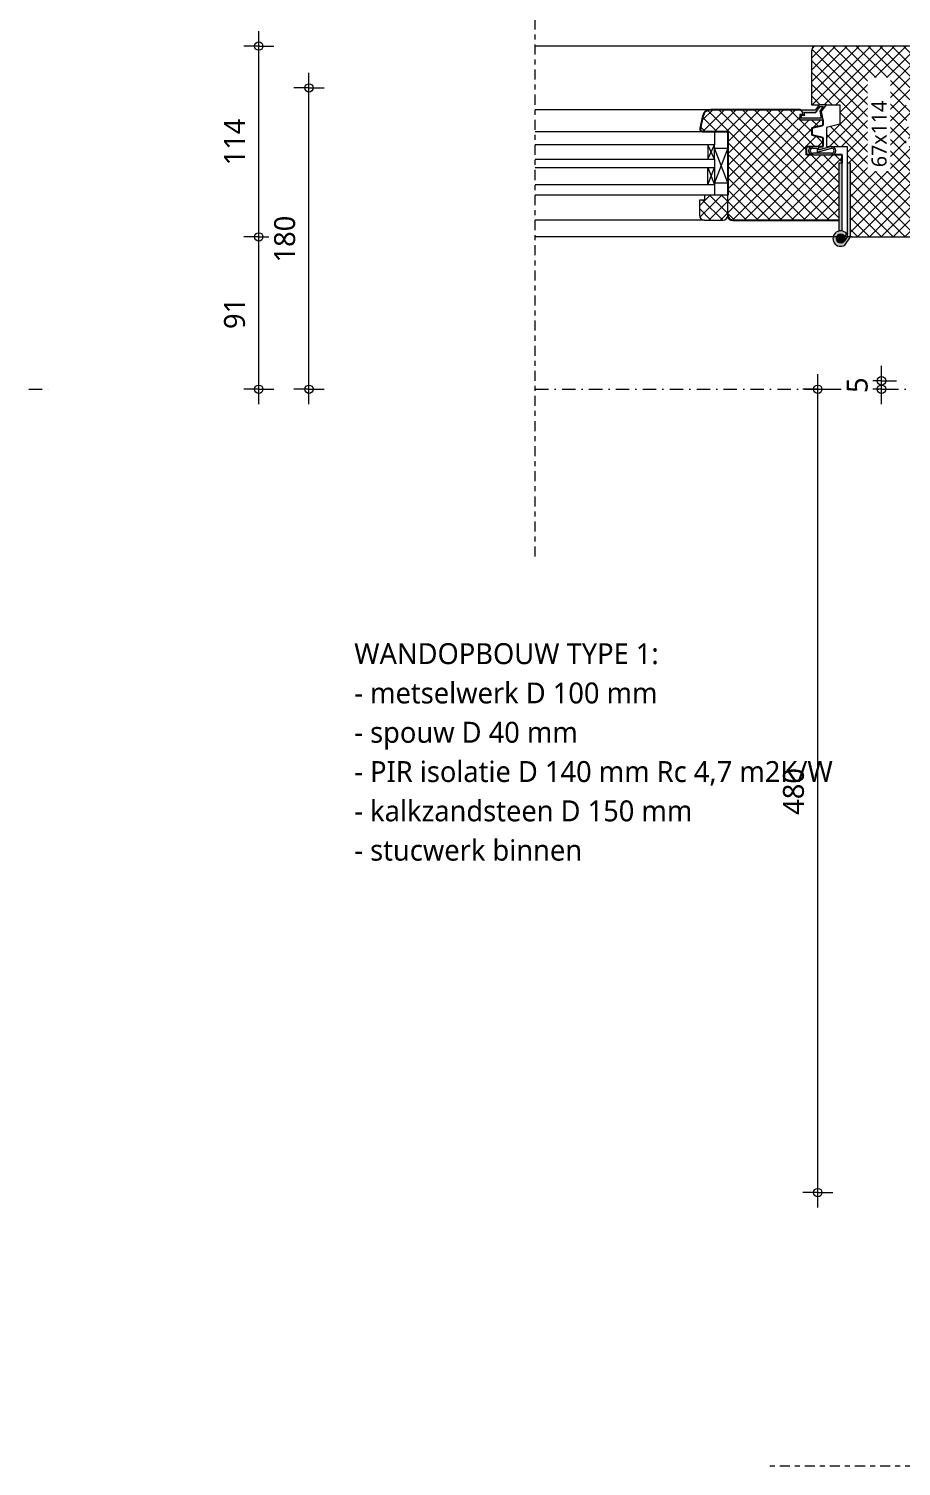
# Model space of a CAD drawing. Header units: millimetres. Extents: x -435 to 27166, y -19117 to 26500.
# Drawn here: x 1969 to 2490, y 8730 to 9589 of the extents above; entities that cross this region are included whole.
import ezdxf

# ---------------------------------------------------------------- set-up
doc = ezdxf.new("R2010")
doc.units = ezdxf.units.MM
doc.linetypes.add('MV_center', pattern=[15, 6, -3, 3, -3])
doc.linetypes.add('MV_stramien', pattern=[16, 8, -4, 0, -4])
for name, color, linetype, lineweight in [('A-ANNO-DIMS', 211, 'Continuous', 13), ('A-ANNO-DIMS-5', 211, 'Continuous', 13), ('A-DETL', 90, 'Continuous', 13), ('A-DETL-GENF', 92, 'Continuous', 18), ('G-ANNO-TEXT', 231, 'Continuous', 13)]:
    doc.layers.add(name, color=color, linetype=linetype, lineweight=lineweight)
doc.styles.add('Segoe UI_2', font='segoeui.ttf', dxfattribs={"height": 9})
doc.styles.add('Segoe UI_3', font='segoeui.ttf', dxfattribs={"height": 12.5})
doc.styles.add('Segoe UI_B', font='segoeui.ttf', dxfattribs={"height": 12.5})
doc.dimstyles.new('2_5_mm', dxfattribs={"dimscale": 304.8, "dimtxt": 13.092049, "dimasz": 0.016404, "dimexe": 0.029528, "dimexo": 0.0625, "dimgap": 0.014764, "dimtad": 1, "dimdec": 0, "dimzin": 0, "dimdsep": 46, "dimtxsty": 'Segoe UI_3', "dimblk1": 'DOTBLANK', "dimblk2": 'DOTBLANK', "dimsah": 1, "dimcen": 0.09, "dimdle": 0.029528, "dimazin": 0, "dimtfac": 1, "dimtdec": 4, "dimtix": 1, "dimtmove": 0, "dimatfit": 3, "dimfxl": 0.029528, "dimfxlon": 1, "dimtvp": 1, "dimtfill": 1, "dimtolj": 1, "dimtzin": 0, "dimarcsym": 2})
pattern_1 = [(45, (0, 0), (-3.535534, 3.535534), []), (135, (0, 0), (-3.535534, -3.535534), [])]

# ---------------------------------------------------------------- blocks, each defined once
blk = doc.blocks.new('31 driedubbel_glas - HR___-V40-Details Appartement')
at = {"layer": 'A-DETL-GENF', "lineweight": 13}
for p, q in [((102.8, 38), (210, 38)), ((210, 38), (210, 30)), ((210, 30), (102.8, 30)), ((210, 30), (206, 30)), ((210, 21.5), (206, 30)), ((206, 21.5), (210, 30)), ((206, 30), (206, 21.5)), ((210, 21.5), (210, 30)), ((102.8, 21.5), (210, 21.5)), ((210, 21.5), (210, 0)), ((102.8, 16.5), (210, 16.5)), ((206, 6), (206, 16.5)), ((206, 16.5), (210, 6)), ((206, 6), (210, 16.5)), ((210, 6), (102.8, 6)), ((210, 0), (102.8, 0))]:
    blk.add_line(p, q, dxfattribs=at)
blk = doc.blocks.new('NLRS_00_DI_maskeer - Type 1-4234955-Details Appartement')
at = {"layer": 'A-DETL-GENF', "linetype": 'MV_center'}
blk.add_line((-100, 0), (455, 0), dxfattribs=at)
blk = doc.blocks.new('NLRS_00_DI_maskeer - Type 1-4234956-Details Appartement')
at = {"layer": 'A-DETL-GENF', "linetype": 'MV_center'}
blk.add_line((-100, 0), (710, 0), dxfattribs=at)
blk = doc.blocks.new('DIMBLOCK169-Details Appartement')
at = {"layer": 'A-ANNO-DIMS-5'}
for p, q in [((2440.43, 8884.57), (2440.43, 9382.57)), ((2440.43, 9373.57), (2431.43, 9373.57)), ((2440.43, 9373.57), (2449.43, 9373.57)), ((2440.43, 8893.57), (2431.43, 8893.57)), ((2440.43, 8893.57), (2449.43, 8893.57))]:
    blk.add_line(p, q, dxfattribs=at)
for centre in [(2440.43, 9373.57), (2440.43, 8893.57)]:
    blk.add_circle(centre, 2.5, dxfattribs=at)
at = {"layer": 'A-ANNO-DIMS-5', "color": 0, "insert": (2419.62, 9119.29), "char_height": 12.5, "width": 34.2774, "attachment_point": 1, "rotation": 90, "line_spacing_factor": 1.142579, "style": 'Segoe UI_3', "bg_fill": 3, "box_fill_scale": 1.25, "bg_fill_color": 9, "bg_fill_true_color": 13158600, "bg_fill_transparency": 0}
blk.add_mtext('480', dxfattribs=at)
blk = doc.blocks.new('_DotBlank')
at = {"color": 0, "linetype": 'ByBlock', "lineweight": -2}
blk.add_line((-0.5, 0), (-1, 0), dxfattribs=at)
blk.add_circle((0, 0), 0.5, dxfattribs=at)
blk = doc.blocks.new('DIMBLOCK172-Details Appartement')
at = {"layer": 'A-ANNO-DIMS-5'}
for p, q in [((2106.21, 9464.57), (2097.21, 9464.57)), ((2106.21, 9364.57), (2106.21, 9464.57)), ((2106.21, 9464.57), (2115.21, 9464.57)), ((2106.21, 9373.57), (2097.21, 9373.57)), ((2106.21, 9373.57), (2115.21, 9373.57))]:
    blk.add_line(p, q, dxfattribs=at)
for centre in [(2106.21, 9464.57), (2106.21, 9373.57)]:
    blk.add_circle(centre, 2.5, dxfattribs=at)
at = {"layer": 'A-ANNO-DIMS-5', "color": 0, "insert": (2085.4, 9409.55), "char_height": 12.5, "width": 22.8516, "attachment_point": 1, "rotation": 90, "line_spacing_factor": 1.142579, "style": 'Segoe UI_3', "bg_fill": 3, "box_fill_scale": 1.25, "bg_fill_color": 9, "bg_fill_true_color": 13158600, "bg_fill_transparency": 0}
blk.add_mtext('91', dxfattribs=at)
blk = doc.blocks.new('DIMBLOCK173-Details Appartement')
at = {"layer": 'A-ANNO-DIMS-5'}
for p, q in [((2106.21, 9464.57), (2106.21, 9587.57)), ((2106.21, 9578.57), (2097.21, 9578.57)), ((2106.21, 9578.57), (2115.21, 9578.57)), ((2106.21, 9464.57), (2097.21, 9464.57)), ((2106.21, 9464.57), (2115.21, 9464.57))]:
    blk.add_line(p, q, dxfattribs=at)
for centre in [(2106.21, 9578.57), (2106.21, 9464.57)]:
    blk.add_circle(centre, 2.5, dxfattribs=at)
at = {"layer": 'A-ANNO-DIMS-5', "color": 0, "insert": (2085.4, 9507.29), "char_height": 12.5, "width": 34.2774, "attachment_point": 1, "rotation": 90, "line_spacing_factor": 1.142579, "style": 'Segoe UI_3', "bg_fill": 3, "box_fill_scale": 1.25, "bg_fill_color": 9, "bg_fill_true_color": 13158600, "bg_fill_transparency": 0}
blk.add_mtext('114', dxfattribs=at)
blk = doc.blocks.new('DIMBLOCK176-Details Appartement')
at = {"layer": 'A-ANNO-DIMS-5'}
for p, q in [((2136.21, 9364.57), (2136.21, 9562.57)), ((2136.21, 9553.57), (2127.21, 9553.57)), ((2136.21, 9553.57), (2145.21, 9553.57)), ((2136.21, 9373.57), (2127.21, 9373.57)), ((2136.21, 9373.57), (2145.21, 9373.57))]:
    blk.add_line(p, q, dxfattribs=at)
for centre in [(2136.21, 9553.57), (2136.21, 9373.57)]:
    blk.add_circle(centre, 2.5, dxfattribs=at)
at = {"layer": 'A-ANNO-DIMS-5', "color": 0, "insert": (2115.4, 9449.29), "char_height": 12.5, "width": 34.2774, "attachment_point": 1, "rotation": 90, "line_spacing_factor": 1.142579, "style": 'Segoe UI_3', "bg_fill": 3, "box_fill_scale": 1.25, "bg_fill_color": 9, "bg_fill_true_color": 13158600, "bg_fill_transparency": 0}
blk.add_mtext('180', dxfattribs=at)
blk = doc.blocks.new('DIMBLOCK177-Details Appartement')
at = {"layer": 'A-ANNO-DIMS-5'}
for p, q in [((2478.52, 9364.57), (2478.52, 9387.57)), ((2478.52, 9378.57), (2469.52, 9378.57)), ((2478.52, 9373.57), (2469.52, 9373.57)), ((2478.52, 9378.57), (2487.52, 9378.57)), ((2478.52, 9373.57), (2487.52, 9373.57))]:
    blk.add_line(p, q, dxfattribs=at)
for centre in [(2478.52, 9378.57), (2478.52, 9373.57)]:
    blk.add_circle(centre, 2.5, dxfattribs=at)
at = {"layer": 'A-ANNO-DIMS-5', "color": 0, "insert": (2457.71, 9371.31), "char_height": 12.5, "width": 11.4258, "attachment_point": 1, "rotation": 90, "line_spacing_factor": 1.142579, "style": 'Segoe UI_3', "bg_fill": 3, "box_fill_scale": 1.25, "bg_fill_color": 9, "bg_fill_true_color": 13158600, "bg_fill_transparency": 0}
blk.add_mtext('5', dxfattribs=at)

msp = doc.modelspace()

# ---------------------------------------------------------------- hatches: boundary and pattern name
at = {"layer": 'A-DETL-GENF', "lineweight": 13}
h = msp.add_hatch(dxfattribs=at)
h.set_pattern_fill('FP_20', color=250, style=0, pattern_type=2)
h.set_pattern_definition(pattern_1)
h.paths.add_polyline_path([(2500.62, 9464.57), (2501.4, 9464.67), (2502.12, 9464.97), (2502.74, 9465.45), (2503.22, 9466.07), (2503.52, 9466.79), (2503.62, 9467.57), (2503.62, 9518.57), (2495.66, 9518.57), (2495.01, 9518.65), (2494.27, 9519.01), (2493.89, 9519.3), (2493.49, 9519.82), (2493.24, 9520.42), (2493.16, 9521.07), (2493.24, 9521.72), (2493.49, 9522.32), (2493.89, 9522.84), (2494.41, 9523.23), (2495.01, 9523.48), (2495.66, 9523.57), (2495.66, 9530.07), (2495.01, 9530.15), (2494.41, 9530.4), (2493.89, 9530.8), (2493.49, 9531.32), (2493.24, 9531.92), (2493.16, 9532.57), (2493.24, 9533.22), (2493.49, 9533.82), (2493.89, 9534.34), (2494.41, 9534.73), (2495.01, 9534.98), (2495.66, 9535.07), (2495.66, 9541.57), (2495.01, 9541.65), (2494.41, 9541.9), (2493.89, 9542.3), (2493.49, 9542.82), (2493.24, 9543.42), (2493.16, 9544.07), (2493.24, 9544.72), (2493.49, 9545.32), (2493.89, 9545.84), (2494.41, 9546.23), (2495.01, 9546.48), (2495.66, 9546.57), (2503.62, 9546.57), (2503.62, 9575.57), (2503.52, 9576.35), (2503.22, 9577.07), (2502.74, 9577.69), (2502.12, 9578.17), (2501.4, 9578.47), (2500.62, 9578.57), (2439.62, 9578.57), (2438.85, 9578.47), (2438.12, 9578.17), (2437.5, 9577.69), (2437.03, 9577.07), (2436.73, 9576.35), (2436.62, 9575.57), (2436.62, 9543.57), (2453.62, 9543.57), (2453.62, 9531.86), (2445.62, 9529.86), (2445.62, 9518.57), (2458, 9518.57), (2458, 9508.57), (2460, 9508.57), (2460, 9464.76), (2460.22, 9464.67), (2461, 9464.57)])
at = {"layer": 'A-DETL-GENF'}
h = msp.add_hatch(color=7, dxfattribs=at)
h.paths.add_polyline_path([(2429.69, 9534.61), (2443.62, 9534.61), (2442.67, 9539.51), (2445.73, 9543.57), (2441.33, 9543.57), (2438.85, 9540.27), (2430.02, 9540.27), (2430.56, 9539.91), (2431.01, 9539.44), (2431.34, 9538.88), (2431.55, 9538.27), (2431.62, 9537.62), (2429.69, 9537.62)])
h.paths.add_polyline_path([(2430.69, 9535.61), (2430.69, 9537.26), (2432.63, 9537.26), (2432.54, 9538.14), (2432.26, 9538.98), (2439.34, 9538.98), (2441.83, 9542.57), (2443.72, 9542.57), (2441.6, 9539.76), (2442.41, 9535.61)])
at = {"layer": 'A-DETL-GENF', "lineweight": 13}
h = msp.add_hatch(dxfattribs=at)
h.set_pattern_fill('FP_20', color=250, style=0, pattern_type=2)
h.set_pattern_definition(pattern_1)
h.paths.add_polyline_path([(2437.39, 9474.57), (2452, 9474.57), (2452.77, 9474.67), (2453, 9474.76), (2453, 9508.57), (2455, 9508.57), (2455, 9513.57), (2433.62, 9513.57), (2433.62, 9518.57), (2443.62, 9518.57), (2443.62, 9523.72), (2437.12, 9525.35), (2437.12, 9529.75), (2443.62, 9531.38), (2443.62, 9534.61), (2429.69, 9534.61), (2429.69, 9537.62), (2431.62, 9537.62), (2431.47, 9538.5), (2431.18, 9539.15), (2430.76, 9539.69), (2430.24, 9540.13), (2429.69, 9540.41), (2429.16, 9540.57), (2376.52, 9540.57), (2375.4, 9540.44), (2374.34, 9540.07), (2373.39, 9539.47), (2372.6, 9538.67), (2372, 9537.72), (2371.64, 9536.65), (2369.99, 9529.01), (2370.06, 9528.64), (2370.21, 9528.29), (2370.45, 9527.99), (2370.76, 9527.76), (2371.11, 9527.62), (2371.49, 9527.57), (2386.62, 9527.57), (2386.62, 9477.57), (2386.73, 9476.79), (2387.03, 9476.07), (2387.5, 9475.45), (2388.12, 9474.97), (2388.85, 9474.67), (2389.62, 9474.57), (2436.74, 9474.57)])
at = {"layer": 'A-DETL-GENF'}
h = msp.add_hatch(color=7, dxfattribs=at)
h.paths.add_polyline_path([(2437.39, 9513.57), (2448.65, 9513.57), (2449.3, 9513.66), (2449.9, 9513.9), (2450.42, 9514.3), (2450.82, 9514.82), (2451.07, 9515.42), (2451.15, 9516.07), (2451.07, 9516.72), (2450.82, 9517.32), (2450.42, 9517.84), (2449.9, 9518.24), (2449.3, 9518.48), (2448.65, 9518.57), (2440.96, 9516.51), (2440.96, 9518.57), (2437.39, 9518.57), (2436.74, 9518.48), (2436.14, 9518.24), (2435.62, 9517.84), (2435.23, 9517.32), (2434.98, 9516.72), (2434.89, 9516.07), (2434.98, 9515.42), (2435.23, 9514.82), (2435.62, 9514.3), (2436.14, 9513.9), (2436.74, 9513.66)])
h.paths.add_polyline_path([(2437.39, 9514.57), (2437, 9514.62), (2436.64, 9514.77), (2436.33, 9515.01), (2436.09, 9515.32), (2435.94, 9515.68), (2435.89, 9516.07), (2435.94, 9516.46), (2436.09, 9516.82), (2436.33, 9517.13), (2436.64, 9517.37), (2437, 9517.52), (2437.39, 9517.57), (2439.96, 9517.57), (2439.96, 9515.2), (2448.77, 9517.57), (2449.14, 9517.49), (2449.48, 9517.32), (2449.77, 9517.07), (2449.99, 9516.75), (2450.12, 9516.39), (2450.15, 9516.01), (2450.09, 9515.64), (2449.93, 9515.29), (2449.69, 9514.99), (2449.39, 9514.76), (2449.03, 9514.62), (2448.65, 9514.57)])
for points in [[(2454.3, 9458.95), (2455.48, 9459.15), (2456.56, 9459.65), (2460, 9464.55), (2460, 9508.57), (2458, 9508.57), (2458, 9464.55), (2455.96, 9461.71), (2455.25, 9461.21), (2454.62, 9460.99), (2453.96, 9460.94), (2453.31, 9461.06), (2452.71, 9461.34), (2452.2, 9461.76), (2451.81, 9462.29), (2451.56, 9462.91), (2451.48, 9463.56), (2451.57, 9464.24), (2451.83, 9464.87), (2452.25, 9465.42), (2452.79, 9465.83), (2453.42, 9466.1), (2454.1, 9466.19), (2454.84, 9466.07), (2455.41, 9465.83), (2456.09, 9465.25), (2456.25, 9465.07), (2457.89, 9466.22), (2457.08, 9467.1), (2456.08, 9467.74), (2454.84, 9468.11), (2453.75, 9468.17), (2452.58, 9467.93), (2451.51, 9467.39), (2450.62, 9466.6), (2449.96, 9465.61), (2449.57, 9464.48), (2449.49, 9463.29), (2449.71, 9462.11), (2450.23, 9461.04), (2451.01, 9460.13), (2451.99, 9459.45), (2453.11, 9459.05), (2454.1, 9458.96)], [(2453, 9468.05), (2454.14, 9468.17), (2455, 9468.11), (2455, 9508.57), (2453, 9508.57), (2453, 9468.17)], [(2454.1, 9460.94), (2454.84, 9461.05), (2455.41, 9461.29), (2455.96, 9461.71), (2456.37, 9462.25), (2456.63, 9462.88), (2456.72, 9463.56), (2456.63, 9464.24), (2456.37, 9464.87), (2455.96, 9465.42), (2455.41, 9465.83), (2454.78, 9466.1), (2454.1, 9466.19), (2453.42, 9466.1), (2452.79, 9465.83), (2452.25, 9465.42), (2451.83, 9464.87), (2451.57, 9464.24), (2451.48, 9463.56), (2451.57, 9462.88), (2451.83, 9462.25), (2452.25, 9461.71), (2452.79, 9461.29), (2453.42, 9461.03)]]:
    msp.add_hatch(color=8, dxfattribs=at).paths.add_polyline_path(points)
at = {"layer": 'A-DETL-GENF', "lineweight": 13}
h = msp.add_hatch(dxfattribs=at)
h.set_pattern_fill('FP_20', color=250, style=0, pattern_type=2)
h.set_pattern_definition(pattern_1)
h.paths.add_polyline_path([(2383.62, 9474.57), (2384.4, 9474.67), (2385.12, 9474.97), (2385.74, 9475.45), (2386.22, 9476.07), (2386.52, 9476.79), (2386.62, 9477.57), (2386.62, 9489.57), (2372.62, 9489.57), (2372.62, 9486.61), (2369.62, 9486.61), (2369.62, 9477.57), (2369.73, 9476.79), (2370.03, 9476.07), (2370.5, 9475.45), (2371.12, 9474.97), (2371.85, 9474.67), (2372.62, 9474.57)])

# ---------------------------------------------------------------- linework, layer by layer
at = {"layer": 'A-DETL'}
for p, q in [((2439.62, 9578.57), (2271.42, 9578.57)), ((2500.62, 9578.57), (2439.62, 9578.57)), ((2436.62, 9575.57), (2436.62, 9543.57)), ((2436.62, 9543.57), (2441.33, 9543.57)), ((2445.73, 9543.57), (2453.62, 9543.57)), ((2453.62, 9543.57), (2453.62, 9531.86)), ((2376.52, 9540.57), (2271.42, 9540.57)), ((2453.62, 9531.86), (2445.62, 9529.86)), ((2445.62, 9529.86), (2445.62, 9518.57)), ((2445.62, 9518.57), (2458, 9518.57)), ((2458, 9518.57), (2458, 9508.57)), ((2369.62, 9486.61), (2369.62, 9477.57)), ((2386.62, 9489.57), (2372.62, 9489.57)), ((2386.62, 9477.57), (2386.62, 9489.57)), ((2372.62, 9474.57), (2271.42, 9474.57)), ((2372.62, 9474.57), (2383.62, 9474.57)), ((2461, 9464.57), (2271.42, 9464.57)), ((2461, 9464.57), (2500.62, 9464.57))]:
    msp.add_line(p, q, dxfattribs=at)
at = {"layer": 'A-DETL', "lineweight": 18}
for p, q in [((2441.33, 9543.57), (2438.85, 9540.27)), ((2439.34, 9538.98), (2441.83, 9542.57)), ((2445.73, 9543.57), (2441.33, 9543.57)), ((2443.72, 9542.57), (2441.6, 9539.76)), ((2441.83, 9542.57), (2443.72, 9542.57)), ((2442.67, 9539.51), (2445.73, 9543.57)), ((2431.62, 9537.62), (2429.69, 9537.62)), ((2429.69, 9537.62), (2429.69, 9534.61)), ((2429.69, 9534.61), (2443.62, 9534.61)), ((2438.85, 9540.27), (2430.02, 9540.27)), ((2430.69, 9535.61), (2430.69, 9537.26)), ((2430.69, 9537.26), (2432.63, 9537.26)), ((2442.41, 9535.61), (2430.69, 9535.61)), ((2432.26, 9538.98), (2439.34, 9538.98)), ((2441.6, 9539.76), (2442.41, 9535.61)), ((2443.62, 9534.61), (2442.67, 9539.51)), ((2378.62, 9517.57), (2386.62, 9517.57)), ((2386.62, 9517.57), (2378.62, 9496.82)), ((2386.62, 9496.82), (2378.62, 9517.57)), ((2440.96, 9518.57), (2437.39, 9518.57)), ((2437.39, 9517.57), (2439.96, 9517.57)), ((2439.96, 9517.57), (2439.96, 9515.2)), ((2439.96, 9515.2), (2448.77, 9517.57)), ((2448.65, 9518.57), (2440.96, 9516.51)), ((2440.96, 9516.51), (2440.96, 9518.57)), ((2448.65, 9514.57), (2437.39, 9514.57)), ((2437.39, 9513.57), (2448.65, 9513.57)), ((2455, 9508.57), (2453, 9508.57)), ((2453, 9508.57), (2453, 9468.05)), ((2455, 9468.1), (2455, 9508.57)), ((2460, 9508.57), (2458, 9508.57)), ((2458, 9508.57), (2458, 9464.55)), ((2460, 9464.55), (2460, 9508.57)), ((2378.62, 9496.82), (2386.62, 9496.82)), ((2372.62, 9486.61), (2369.62, 9486.61)), ((2372.62, 9489.57), (2372.62, 9486.61)), ((2456.25, 9465.07), (2457.89, 9466.22)), ((2458, 9464.55), (2456.39, 9462.25)), ((2456.56, 9459.65), (2460, 9464.55))]:
    msp.add_line(p, q, dxfattribs=at)
at = {"layer": 'A-DETL', "lineweight": 25}
for p, q in [((2371.64, 9536.65), (2370.03, 9529.39)), ((2429.16, 9540.57), (2376.52, 9540.57)), ((2443.62, 9531.38), (2443.62, 9534.61)), ((2371.49, 9527.57), (2386.62, 9527.57)), ((2386.62, 9527.57), (2386.62, 9489.57)), ((2437.12, 9529.75), (2443.62, 9531.38)), ((2437.12, 9525.35), (2437.12, 9529.75)), ((2443.62, 9523.72), (2437.12, 9525.35)), ((2433.62, 9513.57), (2433.62, 9518.57)), ((2433.62, 9518.57), (2437.39, 9518.57)), ((2440.96, 9518.57), (2443.62, 9518.57)), ((2443.62, 9518.57), (2443.62, 9523.72)), ((2437.39, 9513.57), (2433.62, 9513.57)), ((2455, 9513.57), (2448.65, 9513.57)), ((2455, 9508.57), (2455, 9513.57)), ((2389.62, 9474.57), (2452, 9474.57))]:
    msp.add_line(p, q, dxfattribs=at)
at = {"layer": 'A-DETL', "linetype": 'MV_stramien', "lineweight": 18}
for p, q in [((1968.66, 9373.57), (1981.73, 9373.57)), ((2271.42, 9373.57), (3168.66, 9373.57))]:
    msp.add_line(p, q, dxfattribs=at)
at = {"layer": 'A-DETL'}
for centre, start, end in [((2439.62, 9575.57), 90, 180), ((2372.62, 9477.57), 180, 270), ((2383.62, 9477.57), 270, 0), ((2461, 9467.57), 250.36566, 270)]:
    msp.add_arc(centre, 3, start, end, dxfattribs=at)
at = {"layer": 'A-DETL', "lineweight": 25}
for centre, radius, start, end in [((2376.52, 9535.57), 5, 90, 167.5), ((2428.62, 9537.62), 3, 62.07932, 79.69913), ((2371.49, 9529.07), 1.5, 167.5, 270), ((2389.62, 9477.57), 3, 180, 270), ((2452, 9477.57), 3, 270, 289.63434)]:
    msp.add_arc(centre, radius, start, end, dxfattribs=at)
at = {"layer": 'A-DETL', "lineweight": 18}
for centre, radius, start, end in [((2428.62, 9537.62), 3, 0, 62.26737), ((2428.49, 9537.26), 4.15, 360, 24.44736), ((2437.39, 9516.07), 2.5, 90, 270), ((2437.39, 9516.07), 1.5, 90, 270), ((2448.65, 9516.07), 2.5, 270, 90), ((2448.65, 9516.07), 1.5, 270, 85.59777), ((2454.1, 9463.56), 4.62, 35, 302.18404), ((2454.1, 9463.56), 2.62, 0, 180), ((2454.1, 9463.56), 2.62, 120.10731, 122), ((2454.1, 9463.56), 4.62, 91.33761, 103.8345), ((2454.1, 9463.56), 2.62, 105.05462, 107.5), ((2454.1, 9463.56), 2.62, 89.98506, 93), ((2454.1, 9463.56), 2.62, 74.89318, 78.5), ((2454.1, 9463.56), 2.62, 59.76638, 64), ((2454.1, 9463.56), 2.62, 45.3634, 49.5), ((2454.1, 9463.56), 2.62, 180, 0), ((2454.1, 9463.56), 2.62, 238, 239.89269), ((2454.1, 9463.56), 2.62, 252.5, 254.94538), ((2454.1, 9463.56), 2.62, 267, 270.01494), ((2454.1, 9463.56), 2.62, 281.5, 285.10682), ((2454.1, 9463.56), 2.62, 296, 300.23362), ((2454.1, 9463.56), 2.62, 310.5, 314.6366)]:
    msp.add_arc(centre, radius, start, end, dxfattribs=at)

# ---------------------------------------------------------------- block references
at = {"layer": 'A-DETL-GENF', "linetype": 'MV_center'}
for name, p, rotation in [('NLRS_00_DI_maskeer - Type 1-4234956-Details Appartement', (2271.42, 9373.57), 90), ('NLRS_00_DI_maskeer - Type 1-4234955-Details Appartement', (2863.66, 8730.07), 180)]:
    msp.add_blockref(name, p, dxfattribs=dict(at, rotation=rotation))
at = {"layer": 'A-DETL-GENF', "lineweight": 13}
msp.add_blockref('31 driedubbel_glas - HR___-V40-Details Appartement', (2168.62, 9489.61), dxfattribs=at)

# ---------------------------------------------------------------- texts
at = {"layer": 'G-ANNO-TEXT', "color": 7, "char_height": 12.5, "attachment_point": 1}
for s, insert, width, style in [('WANDOPBOUW TYPE 1:', (2163.28, 9221.82), 243.3122, 'Segoe UI_B'), ('- metselwerk D 100 mm', (2163.28, 9198.34), 225.2742, 'Segoe UI_3'), ('- spouw D 40 mm', (2163.28, 9174.85), 168.3544, 'Segoe UI_3'), ('- kalkzandsteen D 150 mm', (2163.28, 9127.89), 251.329, 'Segoe UI_3'), ('- stucwerk binnen', (2163.28, 9104.41), 167.1518, 'Segoe UI_3')]:
    msp.add_mtext(s, dxfattribs=dict(at, insert=insert, width=width, style=style))

# ---------------------------------------------------------------- dimensions: what is measured, and where the dimension line sits
at = {"layer": 'A-ANNO-DIMS'}
dim = msp.add_linear_dim(base=(2106.21, 9464.57), p1=(2097.21, 9373.57), p2=(2115.21, 9464.57), angle=90, dimstyle='2_5_mm', override={"dimpost": '<>', "dimfxl": 92.764103}, dxfattribs=at)
dim.commit()
dim.dimension.update_dxf_attribs({"geometry": 'DIMBLOCK172-Details Appartement', "text_midpoint": (2095.21, 9419.07)})

# ---------------------------------------------------------------- next in the draw order: texts
at = {"layer": 'G-ANNO-TEXT', "color": 7, "insert": (2472.58, 9506.23), "char_height": 9, "width": 51.308, "attachment_point": 1, "rotation": 90, "style": 'Segoe UI_2', "bg_fill": 3, "box_fill_scale": 1.25, "bg_fill_color": 9, "bg_fill_true_color": 13158600, "bg_fill_transparency": 0}
msp.add_mtext('67x114', dxfattribs=at)

# ---------------------------------------------------------------- next in the draw order: dimensions: what is measured, and where the dimension line sits
at = {"layer": 'A-ANNO-DIMS'}
for base, p1, p2, override, picture, middle in [((2106.21, 9578.57), (2115.21, 9464.57), (2115.21, 9578.57), {"dimpost": '<>', "dimfxl": 114.001167}, 'DIMBLOCK173-Details Appartement', (2095.32, 9521.57)), ((2478.52, 9378.57), (2469.52, 9373.57), (2487.52, 9378.57), {"dimpost": '<>', "dimfxl": 18.681542}, 'DIMBLOCK177-Details Appartement', (2467.66, 9376.07)), ((2440.43, 9373.57), (2449.43, 8893.57), (2431.43, 9373.57), {"dimpost": '<>', "dimfxl": 480.337381}, 'DIMBLOCK169-Details Appartement', (2429.46, 9133.57))]:
    dim = msp.add_linear_dim(base=base, p1=p1, p2=p2, angle=90, dimstyle='2_5_mm', override=override, dxfattribs=at)
    dim.commit()
    dim.dimension.update_dxf_attribs({"geometry": picture, "text_midpoint": middle})

# ---------------------------------------------------------------- next in the draw order: texts
at = {"layer": 'G-ANNO-TEXT', "color": 7, "insert": (2163.28, 9151.37), "char_height": 12.5, "width": 360.7594, "attachment_point": 1, "style": 'Segoe UI_3'}
msp.add_mtext('- PIR isolatie D 140 mm Rc 4,7 m2K/W', dxfattribs=at)

# ---------------------------------------------------------------- next in the draw order: dimensions: what is measured, and where the dimension line sits
at = {"layer": 'A-ANNO-DIMS'}
dim = msp.add_linear_dim(base=(2136.21, 9553.57), p1=(2127.21, 9373.57), p2=(2145.21, 9553.57), angle=90, dimstyle='2_5_mm', override={"dimpost": '<>', "dimfxl": 180.897761}, dxfattribs=at)
dim.commit()
dim.dimension.update_dxf_attribs({"geometry": 'DIMBLOCK176-Details Appartement', "text_midpoint": (2125.21, 9463.57)})

doc.saveas('drawing.dxf')
